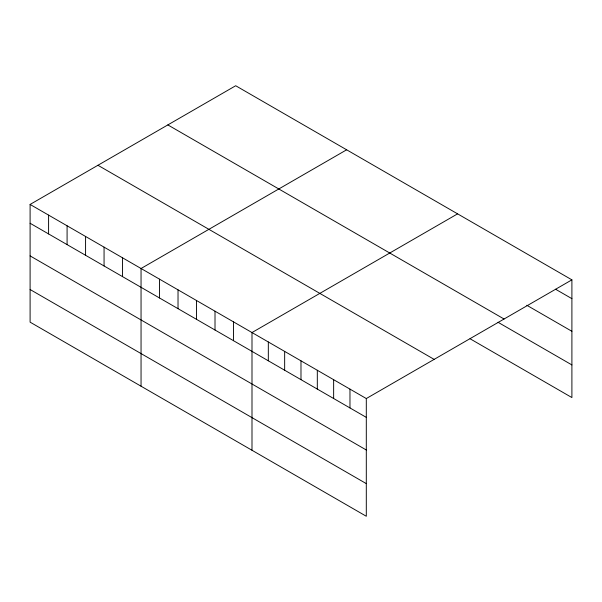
<?xml version="1.0" encoding="UTF-8"?>
<svg xmlns="http://www.w3.org/2000/svg" width="602" height="602" viewBox="0 0 602 602"><rect width="100%" height="100%" fill="white"/><g stroke="black" fill="none" stroke-linecap="round" stroke-linejoin="round"><path stroke-width="0.9" d="M30.1 204.439L366.302 398.547L366.302 516.26L30.1 322.153L30.1 204.439L235.698 85.74L571.9 279.847L571.9 397.561L470.034 338.745M346.647 149.8L141.049 268.5L141.049 386.206M457.588 213.853L251.997 332.552L251.997 450.266M366.302 398.547L571.9 279.847M555.571 289.238L571.9 298.66M526.795 305.259L571.9 331.296M167.853 124.915L504.055 319.015M498.027 322.273L571.9 364.925M97.945 165.272L434.147 359.379M30.1 223.259L366.302 417.367M30.1 255.895L366.302 449.995M30.1 289.517L366.302 483.624M349.973 389.118L349.973 407.938M333.643 379.689L333.643 398.509M317.314 370.26L317.314 389.08M300.985 360.839L300.985 379.651M284.656 351.41L284.656 370.222M268.326 341.981L268.326 360.794M233.501 321.874L233.501 340.694M215.012 311.204L215.012 330.016M196.523 300.526L196.523 319.338M178.026 289.848L178.026 308.668M159.538 279.17L159.538 297.99M122.552 257.822L122.552 276.642M104.063 247.144L104.063 265.964M85.574 236.473L85.574 255.286M67.085 225.795L67.085 244.608M48.589 215.117L48.589 233.937"/></g></svg>
